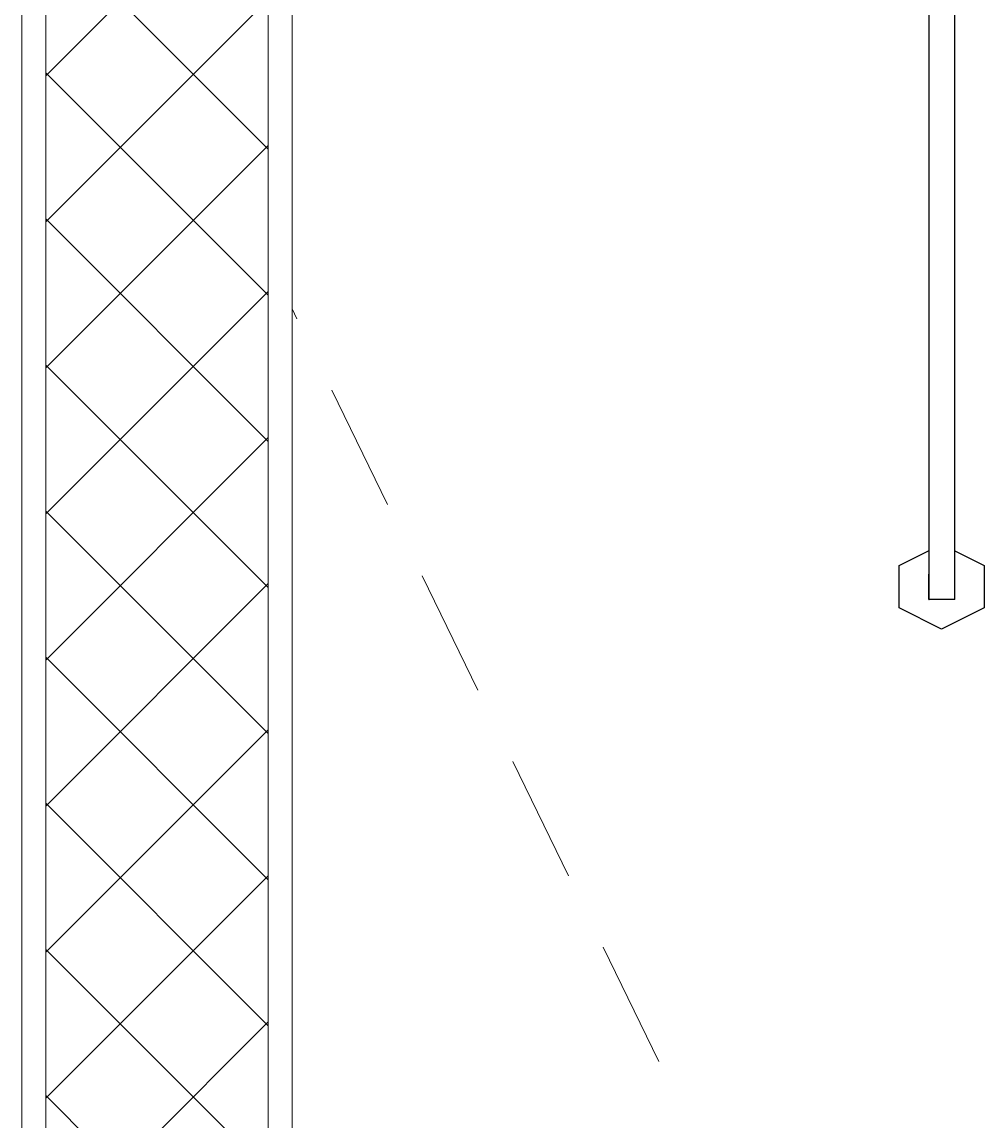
# Model space of a CAD drawing. Header units: millimetres. Extents: x -48147 to 1414029, y -496296 to 18123.
# Drawn here: x 1378379 to 1378984, y -490392 to -489701 of the extents above; entities that cross this region are included whole.
import ezdxf

# ---------------------------------------------------------------- set-up
doc = ezdxf.new("R2010")
doc.units = ezdxf.units.MM
doc.header["$MEASUREMENT"] = 0
doc.linetypes.add('Wipeout_Contour', pattern=[1000, 0, -1000])
doc.layers.add('New_A-25-M_Wall_Int', color=7, linetype='Continuous')
doc.layers.add('New_A-35-M_FFE_Sanitary', color=7, linetype='Continuous')
doc.layers.add('New_A-25-M_Wall_Int_Pen_No__1', color=7, linetype='Continuous', lineweight=13)
doc.layers.add('New_A-35-M_FFE_Sanitary_Pen_No__3', color=7, linetype='Continuous', lineweight=18)
doc.layers.add('New_A-25-M_Wall_Int_Pen_No__107', color=7, linetype='Continuous', lineweight=15, true_color=0xa6a6a6)
doc.layers.add('New_A-35-M_FFE_Sanitary_Pen_No__23', color=7, linetype='Continuous', lineweight=30, true_color=0x2a2a2a)

# ---------------------------------------------------------------- blocks, each defined once
blk = doc.blocks.new('Section Elem_179_2', base_point=(1372879, -490836.73))
at = {"color": 254, "linetype": 'Wipeout_Contour', "lineweight": 0, "ltscale": 5850860.182152143}
blk.add_wipeout([(1378533.58, -490836.73), (1378548.58, -490836.73), (1378548.58, -487236.73), (1378533.58, -487236.73)], dxfattribs=at).dxf.layer = 'New_A-25-M_Wall_Int'
at = {"layer": 'New_A-25-M_Wall_Int_Pen_No__107', "linetype": 'Continuous'}
h = blk.add_hatch(dxfattribs=at)
h.set_pattern_fill('Plaster_0002', color=256, style=0, pattern_type=2)
h.set_pattern_definition([(270, (1372879, -490836.73), (86.6025, 0), [0, -50]), (270, (1372922.3, -490861.73), (86.6025, 0), [0, -50])])
h.paths.add_polyline_path([(1378533.58, -490836.73), (1378548.58, -490836.73), (1378548.58, -487236.73), (1378533.58, -487236.73)])
at = {"layer": 'New_A-25-M_Wall_Int_Pen_No__1', "linetype": 'Continuous'}
blk.add_line((1378548.58, -487236.73), (1378548.58, -490836.73), dxfattribs=at)
at = {"color": 254, "linetype": 'Wipeout_Contour', "lineweight": 0, "ltscale": 5850568.023168654}
blk.add_wipeout([(1378393.58, -490836.73), (1378533.58, -490836.73), (1378533.58, -487236.73), (1378393.58, -487236.73)], dxfattribs=at).dxf.layer = 'New_A-25-M_Wall_Int'
at = {"layer": 'New_A-25-M_Wall_Int_Pen_No__107', "linetype": 'Continuous'}
h = blk.add_hatch(dxfattribs=at)
h.set_pattern_fill('Concrete_Block_0002', color=256, style=0, pattern_type=2)
h.set_pattern_definition([(45, (1372878.996, -490836.73), (-45.96194, 45.96194), []), (135, (1372878.996, -490836.73), (45.96194, 45.96194), [])])
h.paths.add_polyline_path([(1378393.58, -490836.73), (1378533.58, -490836.73), (1378533.58, -487236.73), (1378393.58, -487236.73)])
at = {"layer": 'New_A-25-M_Wall_Int_Pen_No__1', "linetype": 'Continuous'}
blk.add_line((1378533.58, -487236.73), (1378533.58, -490836.73), dxfattribs=at)
at = {"color": 254, "linetype": 'Wipeout_Contour', "lineweight": 0, "ltscale": 5850275.864486711}
blk.add_wipeout([(1378378.58, -487236.73), (1378378.58, -490836.73), (1378393.58, -490836.73), (1378393.58, -487236.73)], dxfattribs=at).dxf.layer = 'New_A-25-M_Wall_Int'
at = {"layer": 'New_A-25-M_Wall_Int_Pen_No__107', "linetype": 'Continuous'}
h = blk.add_hatch(dxfattribs=at)
h.set_pattern_fill('Plaster_0002', color=256, style=0, pattern_type=2)
h.set_pattern_definition([(270, (1372879, -490836.73), (86.6025, 0), [0, -50]), (270, (1372922.3, -490861.73), (86.6025, 0), [0, -50])])
h.paths.add_polyline_path([(1378378.58, -487236.73), (1378378.58, -490836.73), (1378393.58, -490836.73), (1378393.58, -487236.73)])
at = {"layer": 'New_A-25-M_Wall_Int_Pen_No__1', "linetype": 'Continuous'}
for p, q in [((1378378.58, -487236.73), (1378378.58, -490836.73)), ((1378393.58, -487236.73), (1378393.58, -490836.73))]:
    blk.add_line(p, q, dxfattribs=at)
blk = doc.blocks.new('Section Elem_194_2', base_point=(1372879, -490836.73))
at = {"layer": 'New_A-35-M_FFE_Sanitary_Pen_No__3', "linetype": 'Continuous'}
for p, q in [((1378551.62, -489887.43), (1378548.58, -489881.2)), ((1378608.59, -490004.28), (1378573.53, -489932.38)), ((1378665.57, -490121.13), (1378630.51, -490049.23)), ((1378722.54, -490237.98), (1378687.48, -490166.08)), ((1378779.51, -490354.83), (1378744.45, -490282.93))]:
    blk.add_line(p, q, dxfattribs=at)
at = {"color": 254, "linetype": 'Wipeout_Contour', "lineweight": 0, "ltscale": 5853689.341524965}
blk.add_wipeout([(1378930.71, -490069.42), (1378930.76, -490069.42), (1378930.76, -490042.72), (1378930.71, -490042.72)], dxfattribs=at).dxf.layer = 'New_A-35-M_FFE_Sanitary'
at = {"color": 254, "linetype": 'Wipeout_Contour', "lineweight": 0, "ltscale": 5853700.757336558}
blk.add_wipeout([(1378930.71, -490042.72), (1378930.76, -490042.72), (1378949.64, -490033.28), (1378949.64, -490033.26)], dxfattribs=at).dxf.layer = 'New_A-35-M_FFE_Sanitary'
at = {"color": 254, "linetype": 'Wipeout_Contour', "lineweight": 0, "ltscale": 5853766.480912378}
blk.add_wipeout([(1378957.41, -490082.77), (1378957.46, -490082.77), (1378930.76, -490069.42), (1378930.71, -490069.42)], dxfattribs=at).dxf.layer = 'New_A-35-M_FFE_Sanitary'
at = {"color": 254, "linetype": 'Wipeout_Contour', "lineweight": 0, "ltscale": 19024803.01795432}
blk.add_wipeout([(1378930.76, -490042.72), (1378930.76, -490069.42), (1378957.46, -490082.77), (1378984.16, -490069.42), (1378984.16, -490042.72), (1378965.73, -490033.51), (1378965.73, -490064.07), (1378965.64, -490064.07), (1378949.64, -490064.07), (1378949.46, -490064.07), (1378949.46, -490048.07), (1378949.64, -490048.07), (1378949.64, -490033.28)], dxfattribs=at).dxf.layer = 'New_A-35-M_FFE_Sanitary'
at = {"layer": 'New_A-35-M_FFE_Sanitary_Pen_No__23', "linetype": 'Continuous'}
for p, q in [((1378930.71, -490069.42), (1378930.71, -490042.72)), ((1378930.76, -490069.42), (1378930.76, -490042.72)), ((1378984.16, -490042.72), (1378984.16, -490069.42)), ((1378957.41, -490082.77), (1378930.71, -490069.42)), ((1378957.46, -490082.77), (1378930.76, -490069.42)), ((1378984.16, -490069.42), (1378957.46, -490082.77))]:
    blk.add_line(p, q, dxfattribs=at)
at = {"color": 254, "linetype": 'Wipeout_Contour', "lineweight": 0, "ltscale": 5853760.260970782}
blk.add_wipeout([(1378949.46, -490064.07), (1378949.64, -490064.07), (1378949.64, -490048.07), (1378949.46, -490048.07)], dxfattribs=at).dxf.layer = 'New_A-35-M_FFE_Sanitary'
at = {"color": 254, "linetype": 'Wipeout_Contour', "lineweight": 0, "ltscale": 5853447.672760852}
blk.add_wipeout([(1378949.73, -489580.39), (1378949.64, -489580.39), (1378949.64, -490064.07), (1378949.73, -490064.07)], dxfattribs=at).dxf.layer = 'New_A-35-M_FFE_Sanitary'
at = {"color": 254, "linetype": 'Wipeout_Contour', "lineweight": 0, "ltscale": 5853477.982638558}
blk.add_wipeout([(1378965.73, -490064.07), (1378965.73, -489580.39), (1378949.73, -489580.39), (1378949.73, -490064.07)], dxfattribs=at).dxf.layer = 'New_A-35-M_FFE_Sanitary'
at = {"layer": 'New_A-35-M_FFE_Sanitary_Pen_No__23', "linetype": 'Continuous'}
for p, q in [((1378949.64, -490064.07), (1378949.64, -489580.39)), ((1378949.73, -490064.07), (1378949.73, -489580.39)), ((1378965.73, -490064.07), (1378965.73, -489580.39)), ((1378930.71, -490042.72), (1378949.64, -490033.26)), ((1378930.76, -490042.72), (1378949.64, -490033.28)), ((1378965.73, -490033.51), (1378984.16, -490042.72)), ((1378949.46, -490064.07), (1378949.46, -490048.07)), ((1378949.46, -490048.07), (1378949.64, -490048.07)), ((1378949.46, -490064.07), (1378949.64, -490064.07)), ((1378965.73, -490064.07), (1378949.73, -490064.07))]:
    blk.add_line(p, q, dxfattribs=at)

msp = doc.modelspace()

# ---------------------------------------------------------------- block references
at = {"layer": 'New_A-25-M_Wall_Int'}
msp.add_blockref('Section Elem_179_2', (1372879, -490836.73), dxfattribs=at)

# ---------------------------------------------------------------- next in the draw order: block references
at = {"layer": 'New_A-35-M_FFE_Sanitary'}
msp.add_blockref('Section Elem_194_2', (1372879, -490836.73), dxfattribs=at)

doc.saveas('drawing.dxf')
